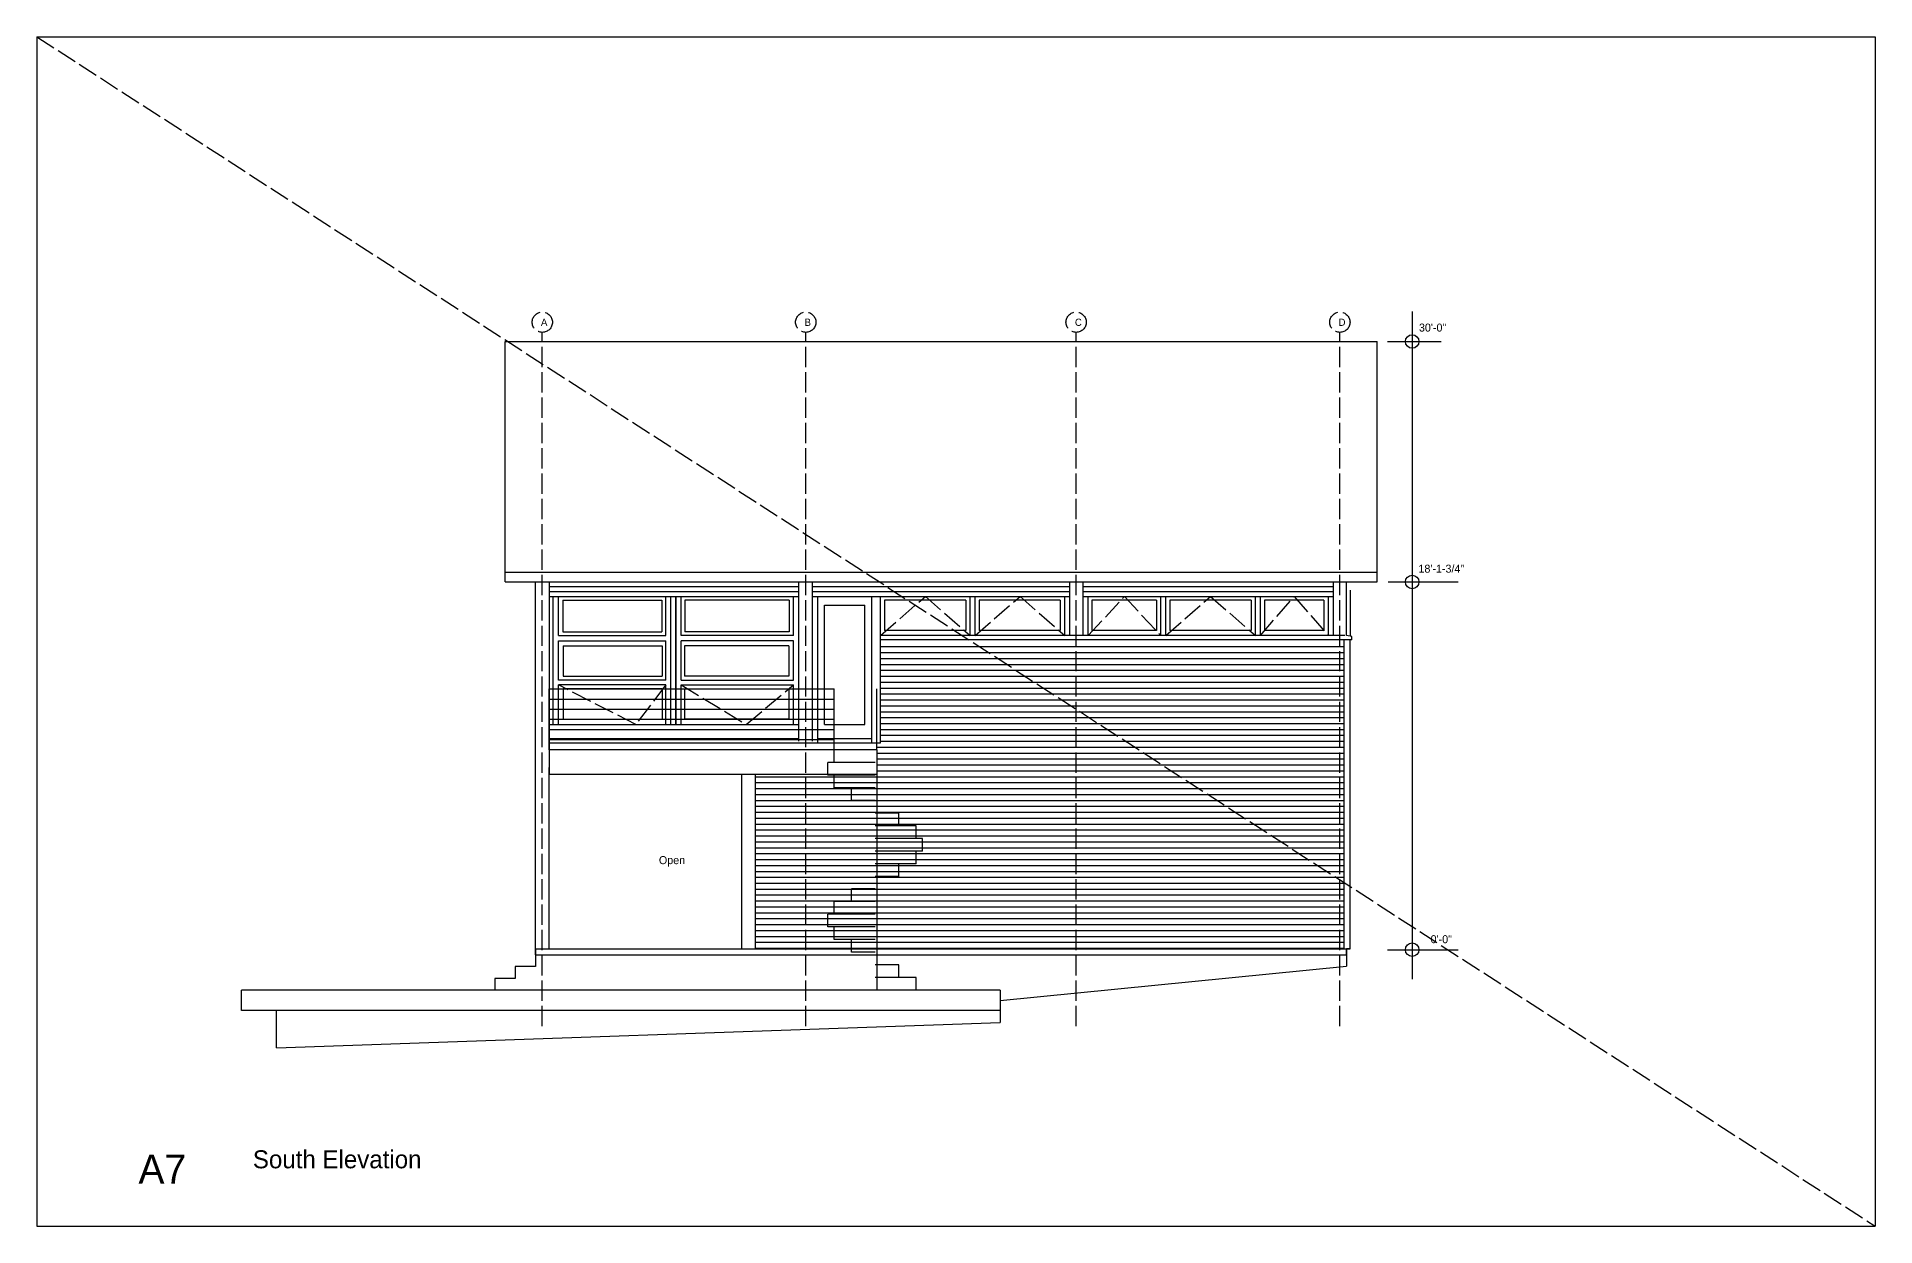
# Model space of a CAD drawing. Header units: inches. Extents: x 967 to 7331, y 452 to 3434.
# Drawn here: x 3365 to 4453, y 1211 to 1915 of the extents above; entities that cross this region are included whole.
import ezdxf

# ---------------------------------------------------------------- set-up
doc = ezdxf.new("R2010")
doc.units = ezdxf.units.IN
doc.header["$MEASUREMENT"] = 0
doc.linetypes.add('ACAD_ISO02W100', pattern=[15, 12, -3])
for name, color, linetype in [('const', 7, 'Continuous'), ('e1', 7, 'Continuous'), ('e2', 251, 'Continuous'), ('glassSwing', 172, 'ACAD_ISO02W100'), ('grid', 252, 'ACAD_ISO02W100'), ('soffit', 253, 'ACAD_ISO02W100'), ('stairs', 140, 'Continuous'), ('walls', 7, 'Continuous')]:
    doc.layers.add(name, color=color, linetype=linetype)

msp = doc.modelspace()

# ---------------------------------------------------------------- linework, layer by layer
for p, q in [((3365.1, 1915.3), (3365.1, 1211.3)), ((3365.1, 1915.3), (4453.1, 1915.3)), ((4453.1, 1915.3), (4453.1, 1211.3)), ((3660.3, 1375.4), (3660.3, 1371.9)), ((4140.3, 1371.9), (4140.3, 1375.4)), ((3365.1, 1211.3), (4453.1, 1211.3))]:
    msp.add_line(p, q)
at = {"layer": 'e1'}
for p, q in [((3642.3, 1598.4), (4158.3, 1598.4)), ((3642.3, 1592.7), (4158.3, 1592.7)), ((3862.2, 1493.3), (3668.3, 1493.3)), ((3668.3, 1493.3), (3668.3, 1478.8)), ((3862.2, 1493.3), (3862.2, 1350.9)), ((3668.3, 1375.4), (3668.3, 1482.8)), ((3668.3, 1478.8), (3862.2, 1478.8)), ((3782.3, 1375.4), (3782.3, 1478.8)), ((3660.3, 1371.9), (3660.3, 1364.9)), ((3660.3, 1364.9), (3648.3, 1364.9)), ((3648.3, 1364.9), (3648.3, 1357.9)), ((3935.2, 1350.9), (3486.3, 1350.9)), ((3486.3, 1338.9), (3486.3, 1350.9)), ((3648.3, 1357.9), (3636.3, 1357.9)), ((3636.3, 1357.9), (3636.3, 1350.9)), ((3935.2, 1350.9), (3935.2, 1338.9)), ((3935.2, 1338.9), (3486.3, 1338.9))]:
    msp.add_line(p, q, dxfattribs=at)
at = {"layer": 'e2'}
for p, q in [((4179.1, 1752.7), (4179.1, 1357.5)), ((4164.4, 1734.9), (4196.2, 1734.9)), ((3668.3, 1592.7), (3668.3, 1493.3)), ((3816.2, 1589.7), (3668.3, 1589.7)), ((3816.2, 1498.3), (3816.2, 1592.7)), ((3824.2, 1498.3), (3824.2, 1592.7)), ((3976.2, 1589.7), (3824.2, 1589.7)), ((3976.2, 1592.7), (3976.2, 1560.8)), ((3984.2, 1592.7), (3984.2, 1560.8)), ((4132.3, 1589.7), (3984.2, 1589.7)), ((4132.3, 1592.7), (4132.3, 1560.8)), ((4164.8, 1592.7), (4196.6, 1592.7)), ((4196.6, 1592.7), (4206.3, 1592.7)), ((3816.2, 1586.7), (3668.3, 1586.7)), ((3668.3, 1584), (3816.2, 1584)), ((3670.8, 1508.3), (3670.8, 1584)), ((3673.8, 1560.8), (3673.8, 1584)), ((3676.5, 1581.8), (3735.1, 1581.8)), ((3676.5, 1581.8), (3676.5, 1563)), ((3735.1, 1581.8), (3735.1, 1563)), ((3737.4, 1560.8), (3737.4, 1584)), ((3740.4, 1508.3), (3740.4, 1584)), ((3743.4, 1508.3), (3743.4, 1584)), ((3743.4, 1584), (3743.4, 1508.3)), ((3746.4, 1560.8), (3746.4, 1584)), ((3810.3, 1581.8), (3748.6, 1581.8)), ((3748.6, 1581.8), (3748.6, 1563)), ((3810.3, 1581.8), (3810.3, 1563)), ((3813, 1560.8), (3813, 1584)), ((3976.2, 1586.7), (3824.2, 1586.7)), ((3824.2, 1584), (3976.2, 1584)), ((3827.2, 1584), (3827.2, 1497.3)), ((3831.2, 1578.9), (3855.2, 1578.9)), ((3831.2, 1508.3), (3831.2, 1578.9)), ((3855.2, 1508.3), (3855.2, 1578.9)), ((3859.2, 1584), (3859.2, 1497.3)), ((3864.5, 1497.3), (3864.5, 1584)), ((3915, 1581.8), (3866.8, 1581.8)), ((3866.8, 1581.8), (3866.8, 1563.8)), ((3915, 1581.8), (3915, 1563.8)), ((3917.5, 1560.8), (3917.5, 1584)), ((3920.5, 1560.8), (3920.5, 1584)), ((3970.8, 1581.8), (3922.8, 1581.8)), ((3922.8, 1581.8), (3922.8, 1563.8)), ((3970.8, 1581.8), (3970.8, 1563.8)), ((3973.5, 1560.8), (3973.5, 1584)), ((4132.3, 1586.7), (3984.2, 1586.7)), ((3984.2, 1584), (4132.3, 1584)), ((3987.3, 1560.8), (3987.3, 1584)), ((4027.8, 1581.8), (3989.6, 1581.8)), ((3989.6, 1581.8), (3989.6, 1563.8)), ((4027.8, 1581.8), (4027.8, 1563.8)), ((4030.3, 1560.8), (4030.3, 1584)), ((4033.3, 1560.8), (4033.3, 1584)), ((4083.8, 1581.8), (4035.6, 1581.8)), ((4035.6, 1581.8), (4035.6, 1563.8)), ((4083.8, 1581.8), (4083.8, 1563.8)), ((4086.3, 1560.8), (4086.3, 1584)), ((4089.3, 1560.8), (4089.3, 1584)), ((4126.8, 1581.8), (4091.6, 1581.8)), ((4091.6, 1581.8), (4091.6, 1563.8)), ((4126.8, 1581.8), (4126.8, 1563.8)), ((4129.5, 1560.8), (4129.5, 1584)), ((4142.3, 1587.8), (4142.3, 1560.5)), ((3673.8, 1560.8), (3737.4, 1560.8)), ((3673.8, 1557.8), (3737.4, 1557.8)), ((3673.8, 1534.5), (3673.8, 1557.8)), ((3676.5, 1563), (3735.1, 1563)), ((3737.4, 1534.5), (3737.4, 1557.8)), ((3813, 1560.8), (3746.4, 1560.8)), ((3813, 1557.8), (3746.4, 1557.8)), ((3746.4, 1534.5), (3746.4, 1557.8)), ((3810.3, 1563), (3748.6, 1563)), ((3813, 1534.5), (3813, 1557.8)), ((4139.3, 1560.8), (3864.5, 1560.8)), ((4142.3, 1558.4), (3864.5, 1558.4)), ((3915, 1563.8), (3866.8, 1563.8)), ((3970.8, 1563.8), (3922.8, 1563.8)), ((4027.8, 1563.8), (3989.6, 1563.8)), ((4083.8, 1563.8), (4035.6, 1563.8)), ((4126.8, 1563.8), (4091.6, 1563.8)), ((4138.8, 1375.4), (4138.8, 1558.4)), ((3676.7, 1554.8), (3735.3, 1554.8)), ((3676.7, 1554.8), (3676.7, 1536.8)), ((3735.3, 1554.8), (3735.3, 1536.8)), ((3810.1, 1554.8), (3748.4, 1554.8)), ((3748.4, 1554.8), (3748.4, 1536.8)), ((3810.1, 1554.8), (3810.1, 1536.8)), ((3864.5, 1554.3), (4138.8, 1554.3)), ((3864.5, 1550.8), (4138.8, 1550.8)), ((3864.5, 1547.3), (4138.8, 1547.3)), ((3737.4, 1534.5), (3673.8, 1534.5)), ((3676.7, 1536.8), (3735.3, 1536.8)), ((3746.4, 1534.5), (3813, 1534.5)), ((3810.1, 1536.8), (3748.4, 1536.8)), ((3864.5, 1543.8), (4138.8, 1543.8)), ((3864.5, 1540.3), (4138.8, 1540.3)), ((3864.5, 1536.8), (4138.8, 1536.8)), ((3737.4, 1531.6), (3673.8, 1531.6)), ((3673.8, 1508.3), (3673.8, 1531.6)), ((3735.3, 1529.3), (3676.7, 1529.3)), ((3676.7, 1529.3), (3676.7, 1511.3)), ((3735.3, 1529.3), (3735.3, 1511.3)), ((3737.4, 1508.3), (3737.4, 1531.6)), ((3746.4, 1531.6), (3813, 1531.6)), ((3746.4, 1508.3), (3746.4, 1531.6)), ((3748.4, 1529.3), (3810.1, 1529.3)), ((3748.4, 1529.3), (3748.4, 1511.3)), ((3810.1, 1529.3), (3810.1, 1511.3)), ((3813, 1508.3), (3813, 1531.6)), ((3864.5, 1533.3), (4138.8, 1533.3)), ((3864.5, 1529.8), (4138.8, 1529.8)), ((3864.5, 1526.3), (4138.8, 1526.3)), ((3864.5, 1522.8), (4138.8, 1522.8)), ((3864.5, 1519.3), (4138.8, 1519.3)), ((3864.5, 1515.8), (4138.8, 1515.8)), ((3864.5, 1512.3), (4138.8, 1512.3)), ((3668.3, 1508.3), (3816.2, 1508.3)), ((3676.7, 1511.3), (3735.3, 1511.3)), ((3810.1, 1511.3), (3748.4, 1511.3)), ((3831.2, 1508.3), (3855.2, 1508.3)), ((3864.5, 1508.8), (4138.8, 1508.8)), ((3864.5, 1505.3), (4138.8, 1505.3)), ((3864.5, 1501.8), (4138.8, 1501.8)), ((3668.3, 1500), (3816.2, 1500)), ((3668.3, 1497.3), (3864.5, 1497.3)), ((3827.2, 1500), (3859.2, 1500)), ((3862.2, 1494.8), (4138.8, 1494.8)), ((3862.2, 1491.3), (4138.8, 1491.3)), ((3864.5, 1498.3), (4138.8, 1498.3)), ((3862.2, 1487.8), (4138.8, 1487.8)), ((3862.2, 1484.3), (4138.8, 1484.3)), ((3862.2, 1480.8), (4138.8, 1480.8)), ((3790.3, 1478.8), (3790.3, 1375.4)), ((3790.3, 1477.3), (4138.8, 1477.3)), ((3790.3, 1473.8), (4138.8, 1473.8)), ((3790.3, 1470.3), (4138.8, 1470.3)), ((3790.3, 1466.8), (4138.8, 1466.8)), ((3790.3, 1463.3), (4138.8, 1463.3)), ((3790.3, 1459.8), (4138.8, 1459.8)), ((3790.3, 1456.3), (4138.8, 1456.3)), ((3790.3, 1452.8), (4138.8, 1452.8)), ((3790.3, 1449.3), (4138.8, 1449.3)), ((3790.3, 1445.8), (4138.8, 1445.8)), ((3790.3, 1442.3), (4138.8, 1442.3)), ((3790.3, 1438.8), (4138.8, 1438.8)), ((3790.3, 1435.3), (4138.8, 1435.3)), ((3790.3, 1431.8), (4138.8, 1431.8)), ((3790.3, 1428.3), (4138.8, 1428.3)), ((3790.3, 1424.8), (4138.8, 1424.8)), ((3790.3, 1421.3), (4138.8, 1421.3)), ((3790.3, 1417.8), (4138.8, 1417.8)), ((3790.3, 1414.3), (4138.8, 1414.3)), ((3790.3, 1410.8), (4138.8, 1410.8)), ((3790.3, 1407.3), (4138.8, 1407.3)), ((3790.3, 1403.8), (4138.8, 1403.8)), ((3790.3, 1400.3), (4138.8, 1400.3)), ((3790.3, 1396.8), (4138.8, 1396.8)), ((3790.3, 1393.3), (4138.8, 1393.3)), ((3790.3, 1389.8), (4138.8, 1389.8)), ((3790.3, 1386.3), (4138.8, 1386.3)), ((3790.3, 1382.8), (4138.8, 1382.8)), ((3660.3, 1375.4), (4142.3, 1375.4)), ((3660.3, 1375.4), (3660.3, 1371.9)), ((3790.3, 1379.3), (4138.8, 1379.3)), ((3790.3, 1375.8), (4138.8, 1375.8)), ((4140.3, 1375.4), (4140.3, 1371.9)), ((4140.3, 1371.9), (4140.3, 1365.2)), ((4164.4, 1374.9), (4206.3, 1374.9)), ((3935.2, 1344.9), (4140.3, 1365.2)), ((3506.9, 1316.9), (3506.9, 1338.9)), ((3935.2, 1344.9), (3935.2, 1331.9)), ((3506.9, 1316.9), (3935.2, 1331.9))]:
    msp.add_line(p, q, dxfattribs=at)
for centre in [(4179.1, 1734.9), (4179.1, 1592.6), (4179.1, 1374.9)]:
    msp.add_circle(centre, 4, dxfattribs=at)
at = {"layer": 'glassSwing'}
for p, q in [((3864.5, 1560.8), (3891, 1584)), ((3891, 1584), (3917.5, 1560.8)), ((3920.5, 1560.8), (3947, 1584)), ((3947, 1584), (3973.5, 1560.8)), ((3987.3, 1560.8), (4008.8, 1584)), ((4008.8, 1584), (4030.3, 1560.8)), ((4033.3, 1560.8), (4059.8, 1584)), ((4059.8, 1584), (4086.3, 1560.8)), ((4089.3, 1560.8), (4109.2, 1584)), ((4109.2, 1584), (4129.5, 1560.8)), ((3719.7, 1508.3), (3673.8, 1531.6)), ((3737.4, 1531.6), (3719.7, 1508.3)), ((3746.4, 1531.6), (3784.9, 1508.3)), ((3784.9, 1508.3), (3813, 1531.6))]:
    msp.add_line(p, q, dxfattribs=at)
at = {"layer": 'grid'}
for p, q in [((3664.3, 1329.7), (3664.3, 1740.3)), ((3820.2, 1329.7), (3820.2, 1740.3)), ((3980.2, 1329.7), (3980.2, 1740.3)), ((4136.3, 1329.7), (4136.3, 1740.3))]:
    msp.add_line(p, q, dxfattribs=at)
for centre in [(3664.3, 1746.3), (3820.2, 1746.3), (3980.2, 1746.3), (4136.3, 1746.3)]:
    msp.add_circle(centre, 6, dxfattribs=at)
at = {"layer": 'soffit'}
msp.add_line((3365.1, 1915.3), (4453.1, 1211.3), dxfattribs=at)
at = {"layer": 'stairs'}
for p, q in [((3837, 1485.8), (3837, 1493.3)), ((3861.2, 1493.3), (3837, 1493.3)), ((3833.2, 1478.3), (3833.2, 1485.8)), ((3861.2, 1485.8), (3833.2, 1485.8)), ((3861.2, 1478.3), (3833.2, 1478.3)), ((3837, 1470.8), (3837, 1478.3)), ((3861.2, 1470.8), (3837, 1470.8)), ((3847.2, 1463.3), (3847.2, 1470.8)), ((3861.2, 1463.3), (3847.2, 1463.3)), ((3875.2, 1455.8), (3861.2, 1455.8)), ((3885.5, 1448.3), (3861.2, 1448.3)), ((3875.2, 1448.3), (3875.2, 1455.8)), ((3885.5, 1440.8), (3885.5, 1448.3)), ((3889.2, 1440.8), (3861.2, 1440.8)), ((3889.2, 1433.3), (3889.2, 1440.8)), ((3889.2, 1433.3), (3861.2, 1433.3)), ((3885.5, 1425.8), (3861.2, 1425.8)), ((3875.2, 1418.3), (3875.2, 1425.8)), ((3885.5, 1425.8), (3885.5, 1433.3)), ((3875.2, 1418.3), (3861.2, 1418.3)), ((3847.2, 1403.4), (3847.2, 1410.9)), ((3861.2, 1410.9), (3847.2, 1410.9)), ((3833.2, 1388.4), (3833.2, 1395.9)), ((3861.2, 1395.9), (3833.2, 1395.9)), ((3837, 1395.9), (3837, 1403.4)), ((3861.2, 1403.4), (3837, 1403.4)), ((3861.2, 1388.4), (3833.2, 1388.4)), ((3837, 1380.9), (3837, 1388.4)), ((3861.2, 1380.9), (3837, 1380.9)), ((3847.2, 1373.4), (3847.2, 1380.9)), ((3861.2, 1373.4), (3847.2, 1373.4)), ((3875.2, 1365.9), (3861.2, 1365.9)), ((3875.2, 1358.4), (3875.2, 1365.9)), ((3885.5, 1358.4), (3861.2, 1358.4)), ((3885.5, 1350.9), (3885.5, 1358.4))]:
    msp.add_line(p, q, dxfattribs=at)
at = {"layer": 'walls'}
for p, q in [((3642.3, 1734.9), (4158.3, 1734.9)), ((3642.3, 1592.7), (3642.3, 1734.9)), ((4158.3, 1592.7), (4158.3, 1734.9)), ((3660.3, 1371.9), (3660.3, 1592.7)), ((4140.3, 1560.8), (4140.3, 1592.7)), ((4143.3, 1560.3), (4140.3, 1560.8)), ((4142.3, 1375.4), (4142.3, 1558.4)), ((4143.3, 1558.4), (4142.3, 1558.4)), ((4143.3, 1558.4), (4143.3, 1560.3)), ((3668.3, 1493.3), (3668.3, 1529.3)), ((3668.3, 1529.3), (3837, 1529.3)), ((3668.3, 1523.3), (3837, 1523.3)), ((3837, 1493.3), (3837, 1529.3)), ((3862.2, 1493.3), (3862.2, 1529.3)), ((3668.3, 1517.3), (3837, 1517.3)), ((3668.3, 1511.3), (3837, 1511.3)), ((3668.3, 1505.3), (3837, 1505.3)), ((3668.3, 1499.3), (3837, 1499.3)), ((3660.3, 1371.9), (4140.3, 1371.9)), ((4142.3, 1375.4), (4140.3, 1375.4))]:
    msp.add_line(p, q, dxfattribs=at)

# ---------------------------------------------------------------- texts
at = {"layer": 'const', "attachment_point": 1}
for s, insert, char_height, width in [('A', (3663.5, 1748.4), 4.26, 1625.197), ('B', (3819.5, 1748.4), 4.26, 1625.197), ('C', (3979.5, 1748.4), 4.26, 1625.197), ('D', (4135.5, 1748.4), 4.26, 1625.197), ('30\'-0"', (4183.1, 1745.5), 4.74, 1805.775), ('18\'-1-3/4"', (4182.8, 1602.8), 4.74, 1805.775), ('Open', (3733.3, 1430.3), 4.74, 1805.775), ('0\'-0"', (4190, 1383.5), 4.74, 1805.775), ('A7', (3425.3, 1253.7), 17.26, 6582.049), ('South Elevation', (3493, 1256.2), 10.656, 4062.993)]:
    msp.add_mtext(s, dxfattribs=dict(at, insert=insert, char_height=char_height, width=width))

doc.saveas('drawing.dxf')
